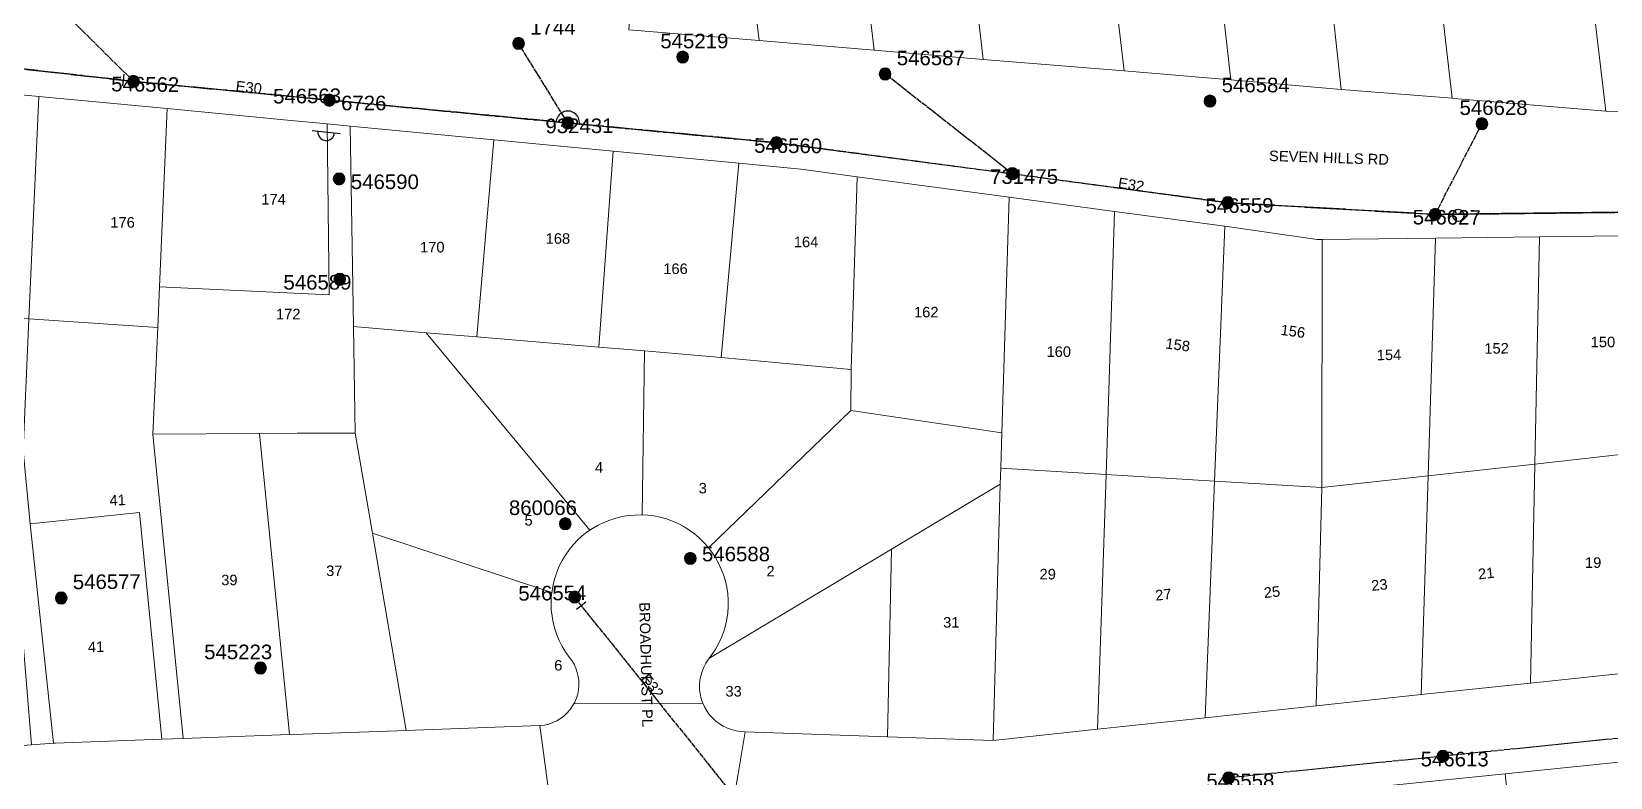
# Model space of a CAD drawing. Header units: metres. Extents: x 311460 to 313373, y 6261260 to 6263889.
# Drawn here: x 311942.5 to 312212.9, y 6262374.5 to 6262502.3 of the extents above; entities that cross this region are included whole.
import ezdxf
from ezdxf.enums import TextEntityAlignment as Align

# ---------------------------------------------------------------- set-up
doc = ezdxf.new("R2010")
doc.units = ezdxf.units.M
doc.linetypes.add('Cable Exist OH', pattern=[1, 1, 0])
doc.layers.get('0').update_dxf_attribs({"color": 6})
doc.layers.add('Cadastre Land Parcels_SP_EXT', color=9, linetype='Continuous', lineweight=5)
doc.layers.add('Cadastre Roads_SP_EXT', color=9, linetype='Continuous', lineweight=5)
for name, color, linetype in [('Equip_SP_HV_EXT', 7, 'Continuous'), ('Equip_SP_LV_EXT', 7, 'Continuous'), ('Mains_HV_EXT', 7, 'Continuous'), ('Mains_LV_EXT', 7, 'Continuous'), ('Mains_SL_EXT', 7, 'Continuous'), ('SupportsOH_SP_TR_HV_LV_SL_EXT', 7, 'Continuous')]:
    doc.layers.add(name, color=color, linetype=linetype)
doc.layers.get('0').freeze()
doc.styles.add('POLE_LABEL', font='arial.ttf')
doc.styles.get("Standard").update_dxf_attribs({"font": 'arial.ttf'})

# ---------------------------------------------------------------- blocks, each defined once
blk = doc.blocks.new('LV_OH_LINKS_OPEN_EXT')
for p, q in [((-0.17, 4.97), (-0.17, 5.46)), ((0.17, 4.97), (0.17, 5.46)), ((-0.17, 3), (-0.17, 2.5)), ((0.17, 3), (0.17, 2.5))]:
    blk.add_line(p, q)
blk.add_lwpolyline([(0, 2.99, 1), (0, 4.98, 1)], format="xyb", close=True)
at = {"flags": 9}
for tag, p in [('ACTUAL_STATUS', (0, 0)), ('CONSTRUCTED_VOLTAGE', (0, -0.2)), ('OPERATING_VOLTAGE', (0, -0.6)), ('ORIENTATION', (0, -0.8)), ('OWNED_BY', (0, -1)), ('STATE', (0, -1.2)), ('SWITCH_TYPE', (0, -1.4)), ('NO_PHASES', (0, -0.4)), ('USAGE', (0, -1.6)), ('LEGEND', (0, -1.8)), ('NOTES', (0, -2))]:
    blk.add_attdef(tag, text='', height=0.2, dxfattribs=at).set_placement(p, align=Align.MIDDLE_LEFT)
at = {"flags": 1}
blk.add_attdef('Z', (0, 0), '', height=0.2, dxfattribs=at)
blk = doc.blocks.new('POLE_EXT')
blk.add_hatch(color=256).paths.add_polyline_path([(-1, 0, 1), (1, 0, 1)])
blk.add_lwpolyline([(-1, 0, 1), (1, 0, 1)], format="xyb", close=True)
for tag, height, flags, p in [('pNumber', 2.5, 8, (-17.84, 2.07)), ('OWNED_BY', 0.2, 9, (1.35, -0.4)), ('SPECIAL_USE', 0.2, 9, (1.35, -0.8)), ('STATE', 0.2, 9, (1.35, -1)), ('cLV', 0.2, 9, (1.35, -1.4)), ('hDepth', 0.2, 9, (1.35, -1.6)), ('hDia', 0.2, 9, (1.35, -1.8)), ('cHV', 0.2, 9, (1.35, -2)), ('PARENT', 0.2, 9, (1.35, -0.6)), ('USAGE', 0.2, 9, (1.35, -1.2)), ('LBRACKET', 0.2, 9, (1.35, -2.2)), ('LExisting', 0.2, 9, (1.35, -2.4)), ('LANTNUMBER', 0.2, 9, (1.35, -2.6)), ('LOther', 0.2, 9, (1.35, -2.8)), ('cLinedev', 0.2, 9, (1.35, -3.4)), ('pExisting', 0.2, 9, (1.35, -3.8)), ('pFooting', 0.2, 9, (1.35, -4.4)), ('pNew', 0.2, 9, (1.35, -4.6)), ('pRelocate', 0.2, 9, (1.35, -5)), ('pRemove', 0.2, 9, (1.35, -5.2)), ('pReplace', 0.2, 9, (1.35, -5.4)), ('LRemove', 0.2, 9, (1.35, -3)), ('LEGEND', 0.2, 9, (1.35, -3.2)), ('LOCATION', 0.2, 9, (1.35, -3.6)), ('PFNUMBER', 0.2, 9, (1.35, -4)), ('NEWPFNUMBER', 0.2, 9, (1.35, -4.2)), ('pStay', 0.2, 9, (1.35, -5.6)), ('pType', 0.2, 9, (1.35, -5.8)), ('cspan', 0.2, 9, (1.35, -6)), ('STREETNAME', 0.2, 9, (1.35, -6.2)), ('SUBURB', 0.2, 9, (1.35, -6.4)), ('OPERATED_BY', 0.2, 9, (1.36, -7.01)), ('NOTES', 0.2, 9, (1.35, -6.6)), ('MAINTAINED_BY', 0.2, 9, (1.36, -6.81))]:
    blk.add_attdef(tag, text='', height=height, dxfattribs=dict(flags=flags)).set_placement(p, align=Align.MIDDLE_LEFT)
at = {"style": 'POLE_LABEL'}
for tag, height, flags, p in [('ASSET_NUM', 2.5, 8, (2, 2)), ('STRUCTURE_PLANT_NUMBER', 0.2, 9, (1.35, 0.03)), ('STREET_CODE', 0.2, 9, (1.35, -0.2))]:
    blk.add_attdef(tag, text='', height=height, dxfattribs=dict(at, flags=flags)).set_placement(p, align=Align.MIDDLE_LEFT)
at = {"flags": 1}
blk.add_attdef('Z', (1.35, -7.33), '', height=0.2, dxfattribs=at)
blk = doc.blocks.new('HV_USL_CLOSED_EXT')
blk.add_line((2.4, 5.5), (-2.4, 5.5))
blk.add_lwpolyline([(1.44, 5.5, 0.414214), (0, 6.94, 0.414214), (-1.44, 5.5)], format="xyb")
for tag, height, flags, p in [('ASSET_NUM', 2.5, 8, (2, 2)), ('STREET_CODE', 0.2, 9, (1.5, 0)), ('ACTUAL_STATUS', 0.2, 9, (1.5, -0.2)), ('CONSTRUCTED_VOLTAGE', 0.2, 9, (1.5, -0.4)), ('OPERATING_VOLTAGE', 0.2, 9, (1.5, -0.8)), ('ORIENTATION', 0.2, 9, (1.5, -1)), ('OWNED_BY', 0.2, 9, (1.5, -1.2)), ('OPERATED_BY', 0.2, 9, (1.5, -1.4)), ('STATE', 0.2, 9, (1.5, -1.8)), ('SWITCH_TYPE', 0.2, 9, (1.5, -2)), ('STREETNAME', 0.2, 9, (1.5, -2.8)), ('NO_PHASES', 0.2, 9, (1.5, -0.6)), ('MAINTAINED_BY', 0.2, 9, (1.5, -1.6)), ('USAGE', 0.2, 9, (1.5, -2.2)), ('LEGEND', 0.2, 9, (1.5, -2.4)), ('LOCATION', 0.2, 9, (1.5, -2.6)), ('SUBURB', 0.2, 9, (1.5, -3)), ('Z', 0.2, 1, (1.5, -3.6)), ('NOTES', 0.2, 9, (1.5, -3.2)), ('LABEL_ALIGNMENT', 0.2, 9, (1.5, -3.4))]:
    blk.add_attdef(tag, text='', height=height, dxfattribs=dict(flags=flags)).set_placement(p, align=Align.MIDDLE_LEFT)
blk = doc.blocks.new('End Shackle_EXT')
blk.add_wipeout([(0, 0.25), (1.81, 0.25), (1.82, -0.25), (0, -0.25)])
blk.add_line((1.81, -1), (1.81, 1))
at = {"flags": 1}
blk.add_attdef('Z', (0, 0), '', height=0.2, dxfattribs=at)
at = {"flags": 9}
for tag, p in [('CONNECTOR_TYPE', (0, 0)), ('CONSTRUCTED_VOLTAGE', (0, -0.2)), ('OPERATING_VOLTAGE', (0, -0.6)), ('ORIENTATION', (0, -0.8)), ('OWNED_BY', (0, -1)), ('STATE', (0, -1.2)), ('NO_PHASES', (0, -0.4)), ('USAGE', (0, -1.4)), ('NOTES', (0, -1.6))]:
    blk.add_attdef(tag, text='', height=0.2, dxfattribs=at).set_placement(p, align=Align.MIDDLE_LEFT)

msp = doc.modelspace()

# ---------------------------------------------------------------- linework, layer by layer
at = {"layer": 'Cadastre Land Parcels_SP_EXT', "linetype": 'Continuous'}
for points in [[(312125.04, 6262534.2), (312123.47, 6262547.52), (312114.79, 6262546.49), (312101.06, 6262536.17), (312105.45, 6262497.51), (312129.61, 6262495.54), (312125.04, 6262534.2)], [(312082.24, 6262537.56), (312082.03, 6262541.46), (312061.86, 6262543.74), (312062.46, 6262538.98), (312067.11, 6262500.74), (312086.79, 6262499.1), (312082.24, 6262537.56)], [(312207.56, 6262527.25), (312205.93, 6262540.58), (312180.52, 6262538.88), (312181.31, 6262530.16), (312185.79, 6262490.85), (312186.06, 6262490.82), (312212.1, 6262488.63), (312207.56, 6262527.25)], [(312062.46, 6262538.98), (312047.65, 6262540.22), (312044.75, 6262502.6), (312067.11, 6262500.74), (312062.46, 6262538.98)], [(312101.06, 6262536.17), (312082.24, 6262537.56), (312086.79, 6262499.1), (312105.45, 6262497.51), (312101.06, 6262536.17)], [(312143.5, 6262532.86), (312125.04, 6262534.2), (312129.61, 6262495.54), (312147.87, 6262493.99), (312143.5, 6262532.86)], [(312162.56, 6262531.47), (312143.5, 6262532.86), (312147.87, 6262493.99), (312166.77, 6262492.38), (312162.56, 6262531.47)], [(312181.31, 6262530.16), (312162.56, 6262531.47), (312166.77, 6262492.38), (312185.79, 6262490.85), (312181.31, 6262530.16)], [(312227.49, 6262526.66), (312207.56, 6262527.25), (312212.1, 6262488.63), (312226.31, 6262488.36), (312233.64, 6262487.4), (312229.5, 6262526.42), (312227.49, 6262526.66)], [(311943.7, 6262491.18), (311925.18, 6262492.95), (311924.16, 6262453.66), (311942, 6262453.09), (311943.7, 6262491.18)], [(311965.68, 6262489.09), (311943.7, 6262491.18), (311942, 6262453.09), (311964.1, 6262451.57), (311964.39, 6262458.56), (311965.68, 6262489.09)], [(311986.9, 6262487.06), (311965.68, 6262489.09), (311964.39, 6262458.56), (311987.48, 6262457.49), (311993.44, 6262457.21), (311993.11, 6262486.46), (311986.9, 6262487.06)], [(311997.04, 6262486.09), (311993.11, 6262486.46), (311993.44, 6262457.21), (311987.48, 6262457.49), (311964.39, 6262458.56), (311964.1, 6262451.57), (311963.23, 6262433.3), (311981.52, 6262433.44), (311987.95, 6262433.46), (311997.88, 6262433.5), (311997.61, 6262451.75), (311997.04, 6262486.09)], [(312021.65, 6262483.73), (311997.04, 6262486.09), (311997.61, 6262451.75), (312010.05, 6262450.7), (312018.74, 6262449.97), (312021.65, 6262483.73)], [(312042.11, 6262481.78), (312021.65, 6262483.73), (312018.74, 6262449.97), (312039.63, 6262448.23), (312042.11, 6262481.78)], [(312063.63, 6262479.73), (312042.11, 6262481.78), (312039.63, 6262448.23), (312047.46, 6262447.57), (312060.58, 6262446.45), (312063.63, 6262479.73)], [(312083.87, 6262477.4), (312074.24, 6262478.72), (312063.63, 6262479.73), (312060.58, 6262446.45), (312082.88, 6262444.42), (312083.87, 6262477.4)], [(312109.93, 6262473.89), (312083.87, 6262477.4), (312082.88, 6262444.42), (312082.8, 6262437.39), (312108.68, 6262433.53), (312109.93, 6262473.89)], [(312127.95, 6262471.45), (312109.93, 6262473.89), (312108.68, 6262433.53), (312108.5, 6262427.48), (312126.54, 6262426.38), (312127.95, 6262471.45)], [(312146.85, 6262468.93), (312127.95, 6262471.45), (312126.54, 6262426.38), (312145.11, 6262425.28), (312146.85, 6262468.93)], [(312163.53, 6262466.67), (312162.68, 6262466.67), (312146.85, 6262468.93), (312145.11, 6262425.28), (312163.46, 6262424.17), (312163.53, 6262466.67)], [(312182.92, 6262466.91), (312163.53, 6262466.67), (312163.46, 6262424.17), (312181.67, 6262426.17), (312182.92, 6262466.91)], [(312200.74, 6262467.09), (312182.92, 6262466.91), (312181.67, 6262426.17), (312199.96, 6262428.19), (312200.74, 6262467.09)], [(312219.25, 6262467.32), (312200.74, 6262467.09), (312199.96, 6262428.19), (312218.16, 6262430.23), (312219.25, 6262467.32)], [(311964.1, 6262451.57), (311942, 6262453.09), (311941.06, 6262430.53), (311942.26, 6262417.96), (311960.99, 6262419.88), (311964.77, 6262381.07), (311968.43, 6262381.19), (311963.23, 6262433.3), (311964.1, 6262451.57)], [(312010.05, 6262450.7), (311997.61, 6262451.75), (311997.88, 6262433.5), (312000.87, 6262416.35), (312031.59, 6262406.21), (312031.62, 6262406.5), (312031.82, 6262407.58), (312032.09, 6262408.64), (312032.44, 6262409.67), (312032.86, 6262410.68), (312033.36, 6262411.66), (312033.92, 6262412.6), (312034.55, 6262413.49), (312035.24, 6262414.34), (312035.99, 6262415.14), (312036.8, 6262415.88), (312037.66, 6262416.56), (312038.11, 6262416.86), (312010.05, 6262450.7)], [(312047.08, 6262419.48), (312047.46, 6262447.57), (312039.63, 6262448.23), (312018.74, 6262449.97), (312010.05, 6262450.7), (312038.11, 6262416.86), (312038.57, 6262417.17), (312039.51, 6262417.72), (312040.5, 6262418.2), (312041.51, 6262418.61), (312042.56, 6262418.94), (312043.62, 6262419.19), (312044.7, 6262419.37), (312045.79, 6262419.47), (312046.89, 6262419.49), (312047.08, 6262419.48)], [(312060.58, 6262446.45), (312047.46, 6262447.57), (312047.08, 6262419.48), (312047.98, 6262419.44), (312049.07, 6262419.3), (312050.14, 6262419.09), (312051.2, 6262418.79), (312052.23, 6262418.43), (312053.23, 6262417.99), (312054.2, 6262417.48), (312055.13, 6262416.9), (312056.01, 6262416.25), (312056.85, 6262415.54), (312057.63, 6262414.78), (312058.36, 6262413.96), (312058.42, 6262413.87), (312082.8, 6262437.39), (312082.88, 6262444.42), (312060.58, 6262446.45)], [(312108.68, 6262433.53), (312082.8, 6262437.39), (312058.42, 6262413.87), (312059.02, 6262413.09), (312059.62, 6262412.17), (312060.15, 6262411.22), (312060.61, 6262410.22), (312061, 6262409.2), (312061.32, 6262408.15), (312061.55, 6262407.09), (312061.71, 6262406), (312061.8, 6262404.91), (312061.8, 6262403.81), (312061.72, 6262402.72), (312061.57, 6262401.64), (312061.34, 6262400.57), (312061.03, 6262399.52), (312060.64, 6262398.49), (312060.19, 6262397.5), (312059.66, 6262396.54), (312059.06, 6262395.62), (312058.5, 6262394.87), (312089.78, 6262413.63), (312108.38, 6262424.73), (312108.5, 6262427.48), (312108.68, 6262433.53)], [(311981.52, 6262433.44), (311963.23, 6262433.3), (311968.43, 6262381.19), (311986.68, 6262381.85), (311981.52, 6262433.44)], [(311997.88, 6262433.5), (311987.95, 6262433.46), (311981.52, 6262433.44), (311986.68, 6262381.85), (311988.97, 6262381.93), (312006.61, 6262382.57), (312000.87, 6262416.35), (311997.88, 6262433.5)], [(311942.26, 6262417.96), (311941.06, 6262430.53), (311910.74, 6262426.51), (311910.73, 6262426.29), (311900.63, 6262425.06), (311904, 6262406.5), (311916.72, 6262408.25), (311939.88, 6262411.42), (311942.45, 6262380.11), (311946.25, 6262380.39), (311942.26, 6262417.96)], [(312216.89, 6262392.57), (312218.16, 6262430.23), (312199.96, 6262428.19), (312199.2, 6262390.68), (312216.89, 6262392.57)], [(312125.04, 6262382.76), (312126.54, 6262426.38), (312108.5, 6262427.48), (312108.38, 6262424.73), (312107.18, 6262380.86), (312125.04, 6262382.76)], [(312199.2, 6262390.68), (312199.96, 6262428.19), (312181.67, 6262426.17), (312180.51, 6262388.7), (312199.2, 6262390.68)], [(312107.18, 6262380.86), (312108.38, 6262424.73), (312089.78, 6262413.63), (312089.08, 6262381.49), (312107.18, 6262380.86)], [(312143.49, 6262384.74), (312145.11, 6262425.28), (312126.54, 6262426.38), (312125.04, 6262382.76), (312143.49, 6262384.74)], [(312162.52, 6262386.78), (312163.46, 6262424.17), (312145.11, 6262425.28), (312143.49, 6262384.74), (312162.52, 6262386.78)], [(312180.51, 6262388.7), (312181.67, 6262426.17), (312163.46, 6262424.17), (312162.52, 6262386.78), (312180.51, 6262388.7)], [(311964.77, 6262381.07), (311960.99, 6262419.88), (311942.26, 6262417.96), (311946.25, 6262380.39), (311946.5, 6262380.41), (311964.77, 6262381.07)], [(312031.59, 6262406.21), (312000.87, 6262416.35), (312006.61, 6262382.57), (312029.55, 6262383.4), (312030.33, 6262383.5), (312031.06, 6262383.67), (312031.77, 6262383.91), (312032.44, 6262384.23), (312033.08, 6262384.62), (312033.68, 6262385.07), (312034.23, 6262385.58), (312034.72, 6262386.14), (312035.15, 6262386.76), (312035.34, 6262387.1), (312035.51, 6262387.41), (312035.8, 6262388.1), (312036.02, 6262388.82), (312036.16, 6262389.55), (312036.23, 6262390.3), (312036.22, 6262391.04), (312036.12, 6262391.79), (312035.95, 6262392.52), (312035.71, 6262393.22), (312035.39, 6262393.9), (312035.01, 6262394.54), (312034.56, 6262395.14), (312033.93, 6262396.04), (312033.36, 6262396.97), (312032.87, 6262397.95), (312032.44, 6262398.96), (312032.09, 6262400), (312031.82, 6262401.06), (312031.62, 6262402.13), (312031.5, 6262403.22), (312031.46, 6262404.32), (312031.5, 6262405.41), (312031.59, 6262406.21)], [(312089.08, 6262381.49), (312089.78, 6262413.63), (312058.5, 6262394.87), (312058.4, 6262394.75), (312057.97, 6262394.1), (312057.6, 6262393.41), (312057.31, 6262392.68), (312057.09, 6262391.93), (312056.94, 6262391.16), (312056.88, 6262390.38), (312056.89, 6262389.6), (312056.98, 6262388.83), (312057.15, 6262388.06), (312057.4, 6262387.32), (312057.44, 6262387.23), (312057.72, 6262386.61), (312058.11, 6262385.93), (312058.56, 6262385.3), (312059.08, 6262384.71), (312059.65, 6262384.18), (312060.28, 6262383.71), (312060.94, 6262383.3), (312061.65, 6262382.97), (312062.39, 6262382.71), (312063.14, 6262382.52), (312063.92, 6262382.41), (312064.7, 6262382.35), (312089.08, 6262381.49)], [(312217.99, 6262340.62), (312214.4, 6262377.11), (312194.89, 6262375.13), (312198.77, 6262338.56), (312217.99, 6262340.62)], [(312198.77, 6262338.56), (312194.89, 6262375.13), (312175.72, 6262373.19), (312179.77, 6262336.51), (312198.77, 6262338.56)]]:
    msp.add_lwpolyline(points, close=True, dxfattribs=at)
at = {"layer": 'Cadastre Roads_SP_EXT', "linetype": 'Continuous'}
msp.add_lwpolyline([(312047.08, 6262419.48), (312046.89, 6262419.49), (312045.79, 6262419.47), (312044.7, 6262419.37), (312043.62, 6262419.19), (312042.56, 6262418.94), (312041.51, 6262418.61), (312040.5, 6262418.2), (312039.51, 6262417.72), (312038.57, 6262417.17), (312038.11, 6262416.86), (312037.66, 6262416.56), (312036.8, 6262415.88), (312035.99, 6262415.14), (312035.24, 6262414.34), (312034.55, 6262413.49), (312033.92, 6262412.6), (312033.36, 6262411.66), (312032.86, 6262410.68), (312032.44, 6262409.67), (312032.09, 6262408.64), (312031.82, 6262407.58), (312031.62, 6262406.5), (312031.59, 6262406.21), (312031.5, 6262405.41), (312031.46, 6262404.32), (312031.5, 6262403.22), (312031.62, 6262402.13), (312031.82, 6262401.06), (312032.09, 6262400), (312032.44, 6262398.96), (312032.87, 6262397.95), (312033.36, 6262396.97), (312033.93, 6262396.04), (312034.56, 6262395.14), (312035.01, 6262394.54), (312035.39, 6262393.9), (312035.71, 6262393.22), (312035.95, 6262392.52), (312036.12, 6262391.79), (312036.22, 6262391.04), (312036.23, 6262390.3), (312036.16, 6262389.55), (312036.02, 6262388.82), (312035.8, 6262388.1), (312035.51, 6262387.41), (312035.34, 6262387.1), (312048.25, 6262387.17), (312057.44, 6262387.23), (312057.4, 6262387.32), (312057.15, 6262388.06), (312056.98, 6262388.83), (312056.89, 6262389.6), (312056.88, 6262390.38), (312056.94, 6262391.16), (312057.09, 6262391.93), (312057.31, 6262392.68), (312057.6, 6262393.41), (312057.97, 6262394.1), (312058.4, 6262394.75), (312058.5, 6262394.87), (312059.06, 6262395.62), (312059.66, 6262396.54), (312060.19, 6262397.5), (312060.64, 6262398.49), (312061.03, 6262399.52), (312061.34, 6262400.57), (312061.57, 6262401.64), (312061.72, 6262402.72), (312061.8, 6262403.81), (312061.8, 6262404.91), (312061.71, 6262406), (312061.55, 6262407.09), (312061.32, 6262408.15), (312061, 6262409.2), (312060.61, 6262410.22), (312060.15, 6262411.22), (312059.62, 6262412.17), (312059.02, 6262413.09), (312058.42, 6262413.87), (312058.36, 6262413.96), (312057.63, 6262414.78), (312056.85, 6262415.54), (312056.01, 6262416.25), (312055.13, 6262416.9), (312054.2, 6262417.48), (312053.23, 6262417.99), (312052.23, 6262418.43), (312051.2, 6262418.79), (312050.14, 6262419.09), (312049.07, 6262419.3), (312047.98, 6262419.44), (312047.08, 6262419.48)], close=True, dxfattribs=at)
for points in [[(312216.89, 6262392.57), (312199.2, 6262390.68), (312180.51, 6262388.7), (312162.52, 6262386.78), (312143.49, 6262384.74), (312125.04, 6262382.76), (312107.18, 6262380.86), (312089.08, 6262381.49), (312064.7, 6262382.35), (312063.48, 6262375.14), (312062.24, 6262367.81), (312080.54, 6262367.16), (312100.27, 6262366.45), (312106.91, 6262366.18), (312119.85, 6262367.52), (312138.68, 6262369.43), (312157.5, 6262371.34), (312175.72, 6262373.19), (312194.89, 6262375.13), (312214.4, 6262377.11)], [(312031.57, 6262368.12), (312030.55, 6262375.79), (312029.55, 6262383.4), (312006.61, 6262382.57), (311988.97, 6262381.93), (311986.68, 6262381.85), (311968.43, 6262381.19), (311964.77, 6262381.07), (311946.5, 6262380.41), (311946.25, 6262380.39), (311942.45, 6262380.11), (311918.96, 6262378.37), (311894.24, 6262376.53), (311867.75, 6262374.57), (311864.24, 6262374.32)]]:
    msp.add_lwpolyline(points, dxfattribs=at)
at = {"layer": 'Mains_HV_EXT', "linetype": 'Cable Exist OH'}
msp.add_lwpolyline([(312409.4, 6262435.04), (312370.34, 6262444.78), (312336.94, 6262452.63), (312304.05, 6262458.16), (312267.34, 6262464.33), (312225.02, 6262471.44), (312182.88, 6262470.96), (312147.36, 6262472.97), (312070.07, 6262483.23), (311993.49, 6262490.54)], dxfattribs=at)
at = {"layer": 'Mains_LV_EXT', "linetype": 'Cable Exist OH'}
for points in [[(311993.49, 6262490.54), (312034.31, 6262486.63)], [(312034.31, 6262486.63), (312070.07, 6262483.23)], [(312070.07, 6262483.23), (312110.46, 6262477.94)], [(312110.46, 6262477.94), (312147.36, 6262472.97)], [(312147.36, 6262472.97), (312182.88, 6262470.96)], [(312182.88, 6262470.96), (312225.02, 6262471.44)], [(312223.05, 6262382.1), (312184.23, 6262378.16)], [(312184.23, 6262378.16), (312147.52, 6262374.44)]]:
    msp.add_lwpolyline(points, dxfattribs=at)
at = {"layer": 'Mains_LV_EXT', "linetype": 'Continuous'}
msp.add_lwpolyline([(312036.3, 6262486.44, 1.021384), (312032.32, 6262486.82)], format="xyb", dxfattribs=at)
at = {"layer": 'Mains_SL_EXT', "linetype": 'Cable Exist OH'}
for points in [[(312034.31, 6262486.63), (312025.89, 6262500.25)], [(312110.46, 6262477.94), (312088.67, 6262495.01)], [(311993.49, 6262490.54), (312034.31, 6262486.63)], [(312034.31, 6262486.63), (312070.07, 6262483.23)], [(312182.88, 6262470.96), (312190.89, 6262486.49)], [(312070.07, 6262483.23), (312110.46, 6262477.94)], [(312110.46, 6262477.94), (312147.36, 6262472.97)], [(312147.36, 6262472.97), (312182.88, 6262470.96)], [(312182.88, 6262470.96), (312225.02, 6262471.44)], [(312223.05, 6262382.1), (312184.23, 6262378.16), (312147.52, 6262374.44)]]:
    msp.add_lwpolyline(points, dxfattribs=at)

# ---------------------------------------------------------------- block references
at = {"layer": 'Equip_SP_HV_EXT'}
ref = msp.add_blockref('HV_USL_CLOSED_EXT', (311993.49, 6262490.54), dxfattribs=dict(at, rotation=174.3353001299008))
ref.add_attrib('ASSET_NUM', '6726', dxfattribs={"layer": '0', "height": 2.5}).set_placement((311995.49, 6262491.29), align=Align.TOP_LEFT)
at = {"layer": 'Equip_SP_LV_EXT', "rotation": 267.7825974813531}
msp.add_blockref('LV_OH_LINKS_OPEN_EXT', (312182.88, 6262470.96), dxfattribs=at)
at = {"layer": 'Mains_SL_EXT', "rotation": 172.5374182725163}
msp.add_blockref('End Shackle_EXT', (311959.95, 6262493.74), dxfattribs=at)
at = {"layer": 'SupportsOH_SP_TR_HV_LV_SL_EXT'}
ref = msp.add_blockref('POLE_EXT', (312025.89, 6262500.25), dxfattribs=at)
ref.add_attrib('ASSET_NUM', '1744', dxfattribs={"layer": '0', "height": 2.5, "style": 'POLE_LABEL'}).set_placement((312027.89, 6262501), align=Align.BOTTOM_LEFT)
ref = msp.add_blockref('POLE_EXT', (312054, 6262497.91), dxfattribs=at)
ref.add_attrib('ASSET_NUM', '545219', dxfattribs={"layer": '0', "height": 2.5, "style": 'POLE_LABEL'}).set_placement((312056, 6262498.66), align=Align.BOTTOM_CENTER)
ref = msp.add_blockref('POLE_EXT', (312088.67, 6262495.01), dxfattribs=at)
ref.add_attrib('ASSET_NUM', '546587', dxfattribs={"layer": '0', "height": 2.5, "style": 'POLE_LABEL'}).set_placement((312090.67, 6262495.76), align=Align.BOTTOM_LEFT)
ref = msp.add_blockref('POLE_EXT', (311993.49, 6262490.54), dxfattribs=dict(at, rotation=0.3741505347885973))
ref.add_attrib('ASSET_NUM', '546563', dxfattribs={"layer": '0', "height": 2.5, "rotation": 0.4592, "style": 'POLE_LABEL'}).set_placement((311995.49, 6262491.29), align=Align.MIDDLE_RIGHT)
ref = msp.add_blockref('POLE_EXT', (312144.32, 6262490.37), dxfattribs=at)
ref.add_attrib('ASSET_NUM', '546584', dxfattribs={"layer": '0', "height": 2.5, "style": 'POLE_LABEL'}).set_placement((312146.32, 6262491.12), align=Align.BOTTOM_LEFT)
ref = msp.add_blockref('POLE_EXT', (312190.89, 6262486.49), dxfattribs=at)
ref.add_attrib('ASSET_NUM', '546628', dxfattribs={"layer": '0', "height": 2.5, "style": 'POLE_LABEL'}).set_placement((312192.89, 6262487.24), align=Align.BOTTOM_CENTER)
ref = msp.add_blockref('POLE_EXT', (312034.31, 6262486.63), dxfattribs=at)
ref.add_attrib('ASSET_NUM', '932431', dxfattribs={"layer": '0', "height": 2.5, "rotation": 0.2081, "style": 'POLE_LABEL'}).set_placement((312036.31, 6262487.38), align=Align.TOP_CENTER)
ref = msp.add_blockref('POLE_EXT', (312070.07, 6262483.23), dxfattribs=at)
ref.add_attrib('ASSET_NUM', '546560', dxfattribs={"layer": '0', "height": 2.5, "rotation": 359.5838, "style": 'POLE_LABEL'}).set_placement((312072.07, 6262483.98), align=Align.TOP_CENTER)
ref = msp.add_blockref('POLE_EXT', (312110.46, 6262477.94), dxfattribs=at)
ref.add_attrib('ASSET_NUM', '731475', dxfattribs={"layer": '0', "height": 2.5, "rotation": 0.2108, "style": 'POLE_LABEL'}).set_placement((312112.46, 6262478.69), align=Align.TOP_CENTER)
ref = msp.add_blockref('POLE_EXT', (311995.16, 6262477.05), dxfattribs=at)
ref.add_attrib('ASSET_NUM', '546590', dxfattribs={"layer": '0', "height": 2.5, "style": 'POLE_LABEL'}).set_placement((311997.16, 6262477.8), align=Align.TOP_LEFT)
ref = msp.add_blockref('POLE_EXT', (312147.36, 6262472.97), dxfattribs=at)
ref.add_attrib('ASSET_NUM', '546559', dxfattribs={"layer": '0', "height": 2.5, "rotation": 0.3834, "style": 'POLE_LABEL'}).set_placement((312149.37, 6262473.72), align=Align.TOP_CENTER)
ref = msp.add_blockref('POLE_EXT', (312182.88, 6262470.96), dxfattribs=at)
ref.add_attrib('ASSET_NUM', '546627', dxfattribs={"layer": '0', "height": 2.5, "rotation": 359.683, "style": 'POLE_LABEL'}).set_placement((312184.88, 6262471.71), align=Align.TOP_CENTER)
ref = msp.add_blockref('POLE_EXT', (311995.27, 6262459.83), dxfattribs=at)
ref.add_attrib('ASSET_NUM', '546589', dxfattribs={"layer": '0', "height": 2.5, "style": 'POLE_LABEL'}).set_placement((311997.27, 6262460.58), align=Align.TOP_RIGHT)
ref = msp.add_blockref('POLE_EXT', (312033.89, 6262417.97), dxfattribs=at)
ref.add_attrib('ASSET_NUM', '860066', dxfattribs={"layer": '0', "height": 2.5, "style": 'POLE_LABEL'}).set_placement((312035.89, 6262418.72), align=Align.BOTTOM_RIGHT)
ref = msp.add_blockref('POLE_EXT', (312055.31, 6262412.04), dxfattribs=at)
ref.add_attrib('ASSET_NUM', '546588', dxfattribs={"layer": '0', "height": 2.5, "style": 'POLE_LABEL'}).set_placement((312057.31, 6262412.79), align=Align.MIDDLE_LEFT)
ref = msp.add_blockref('POLE_EXT', (311947.55, 6262405.26), dxfattribs=at)
ref.add_attrib('ASSET_NUM', '546577', dxfattribs={"layer": '0', "height": 2.5, "rotation": 0.3697, "style": 'POLE_LABEL'}).set_placement((311949.55, 6262406.01), align=Align.BOTTOM_LEFT)
ref = msp.add_blockref('POLE_EXT', (311981.69, 6262393.27), dxfattribs=at)
ref.add_attrib('ASSET_NUM', '545223', dxfattribs={"layer": '0', "height": 2.5, "style": 'POLE_LABEL'}).set_placement((311983.69, 6262394.02), align=Align.BOTTOM_RIGHT)
ref = msp.add_blockref('POLE_EXT', (312184.23, 6262378.16), dxfattribs=at)
ref.add_attrib('ASSET_NUM', '546613', dxfattribs={"layer": '0', "height": 2.5, "style": 'POLE_LABEL'}).set_placement((312186.23, 6262378.91), align=Align.TOP_CENTER)
ref = msp.add_blockref('POLE_EXT', (312147.52, 6262374.44), dxfattribs=at)
ref.add_attrib('ASSET_NUM', '546558', dxfattribs={"layer": '0', "height": 2.5, "style": 'POLE_LABEL'}).set_placement((312149.52, 6262375.19), align=Align.TOP_CENTER)

# ---------------------------------------------------------------- texts
at = {"layer": 'Cadastre Land Parcels_SP_EXT'}
for s, p in [('174', (311981.83, 6262472.65)), ('176', (311955.97, 6262468.7)), ('168', (312030.53, 6262465.93)), ('170', (312009.02, 6262464.45)), ('164', (312073.04, 6262465.34)), ('166', (312050.68, 6262460.75)), ('172', (311984.34, 6262452.99)), ('162', (312093.63, 6262453.32)), ('150', (312209.53, 6262448.21)), ('160', (312116.32, 6262446.55)), ('4', (312038.98, 6262426.73)), ('3', (312056.74, 6262423.17)), ('5', (312026.91, 6262417.67)), ('37', (311992.93, 6262409.02)), ('2', (312068.35, 6262408.96)), ('19', (312208.55, 6262410.42)), ('39', (311974.96, 6262407.44)), ('29', (312115.13, 6262408.44)), ('31', (312098.61, 6262400.18)), ('6', (312031.99, 6262392.82)), ('33', (312061.32, 6262388.38))]:
    msp.add_text(s, height=1.8, dxfattribs=at).set_placement(p)
for s, rotation, p in [('156', 352.2064, (312156.33, 6262450.34)), ('158', 352.3422, (312136.61, 6262448.01)), ('152', 0.7071, (312191.32, 6262447.09)), ('154', 0.7068, (312172.9, 6262445.98)), ('41', 2.0747, (311955.85, 6262421.07)), ('23', 6.0933, (312172.04, 6262406.46)), ('21', 6.0934, (312190.34, 6262408.44)), ('27', 6.0933, (312135.04, 6262404.79)), ('25', 6.0935, (312153.64, 6262405.24)), ('41', 2.0749, (311952.15, 6262395.94))]:
    msp.add_text(s, height=1.8, rotation=rotation, dxfattribs=at).set_placement(p)
at = {"layer": 'Cadastre Roads_SP_EXT'}
for s, rotation, p in [('SEVEN HILLS RD', 358.1498, (312154.41, 6262480.11)), ('BROADHURST PL', 271.415, (312046.57, 6262404.51))]:
    msp.add_text(s, height=1.8, rotation=rotation, dxfattribs=at).set_placement(p)
at = {"layer": 'Mains_LV_EXT'}
for s, rotation, p in [('E30', 353.4221, (311977.36, 6262492.08)), ('E32', 351.2088, (312128.48, 6262475.52)), ('E32', 307.6, (312046.73, 6262391.41))]:
    msp.add_text(s, height=1.8, rotation=rotation, dxfattribs=at).set_placement(p)

# ---------------------------------------------------------------- next in the draw order: linework, layer by layer
at = {"layer": 'Mains_HV_EXT', "linetype": 'Cable Exist OH'}
msp.add_lwpolyline([(311993.49, 6262490.54), (311959.95, 6262493.74), (311903.34, 6262500.11)], dxfattribs=at)
at = {"layer": 'Mains_LV_EXT', "linetype": 'Cable Exist OH'}
for points in [[(311903.34, 6262500.11), (311959.95, 6262493.74)], [(311959.95, 6262493.74), (311993.49, 6262490.54)]]:
    msp.add_lwpolyline(points, dxfattribs=at)
at = {"layer": 'Mains_SL_EXT', "linetype": 'Cable Exist OH'}
for points in [[(311946.39, 6262507.17), (311959.95, 6262493.74), (311993.49, 6262490.54)], [(311903.34, 6262500.11), (311959.95, 6262493.74)]]:
    msp.add_lwpolyline(points, dxfattribs=at)

# ---------------------------------------------------------------- next in the draw order: block references
at = {"layer": 'Mains_LV_EXT', "rotation": 307.5999174821062}
msp.add_blockref('End Shackle_EXT', (312035.5, 6262405.41), dxfattribs=at)
at = {"layer": 'SupportsOH_SP_TR_HV_LV_SL_EXT'}
ref = msp.add_blockref('POLE_EXT', (311959.95, 6262493.74), dxfattribs=at)
ref.add_attrib('ASSET_NUM', '546562', dxfattribs={"layer": '0', "height": 2.5, "rotation": 359.4711, "style": 'POLE_LABEL'}).set_placement((311961.95, 6262494.49), align=Align.TOP_CENTER)

# ---------------------------------------------------------------- next in the draw order: linework, layer by layer
at = {"layer": 'Mains_LV_EXT', "linetype": 'Cable Exist OH'}
msp.add_lwpolyline([(312062.37, 6262371.9), (312035.5, 6262405.41)], dxfattribs=at)
at = {"layer": 'Mains_SL_EXT', "linetype": 'Cable Exist OH'}
msp.add_lwpolyline([(312062.37, 6262371.9), (312035.5, 6262405.41)], dxfattribs=at)

# ---------------------------------------------------------------- next in the draw order: block references
at = {"layer": 'SupportsOH_SP_TR_HV_LV_SL_EXT'}
ref = msp.add_blockref('POLE_EXT', (312035.5, 6262405.41), dxfattribs=at)
ref.add_attrib('ASSET_NUM', '546554', dxfattribs={"layer": '0', "height": 2.5, "rotation": 0.5624, "style": 'POLE_LABEL'}).set_placement((312037.5, 6262406.16), align=Align.MIDDLE_RIGHT)

doc.saveas('drawing.dxf')
